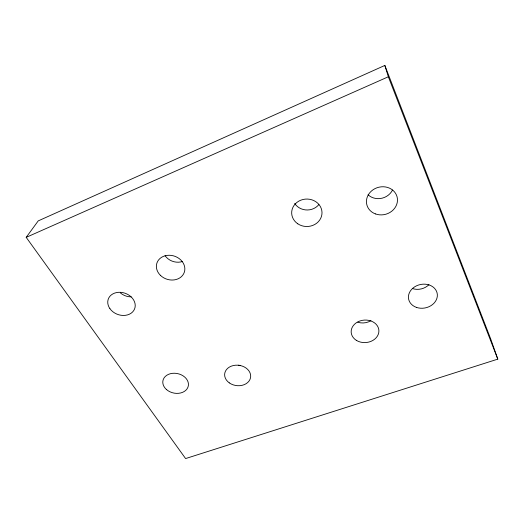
<?xml version="1.0" encoding="UTF-8"?>
<svg xmlns="http://www.w3.org/2000/svg" width="524" height="524" viewBox="0 0 524 524"><rect width="100%" height="100%" fill="white"/><g stroke="black" fill="none" stroke-linecap="round" stroke-linejoin="round"><path stroke-width="0.79" d="M26.2 237.352L38.219 220.892L384.839 65.434L490.687 338.917L497.8 359.13L185.607 458.566L26.2 237.352L388.343 76.773L384.839 65.434M388.343 76.773L497.8 359.13M428.94 284.65A13.971 11.639 -12.2 0 1 412.512 288.56M392.522 190.009A14.954 13.506 -16.7 0 1 368.058 194.751M131.177 296.853A13.486 10.965 20.7 0 1 120.369 292.87M318.867 204.589A14.515 13.303 -0.9 0 1 294.698 203.456M370.94 320.636A13.329 11.004 -4.8 0 1 357.82 322.221M182.581 261.463A13.866 11.823 19.1 0 1 165.086 255.699M240.123 365.405A12.589 10.028 7.9 0 1 238.505 365.189M416.442 307.385A14.567 11.947 -11.4 0 0 437.337 294.54A14.567 11.947 -11.4 0 0 414.89 286.7A14.567 11.947 -11.4 0 0 416.442 307.385M375.439 213.916A15.635 13.958 -15 0 0 397.421 198.76A15.635 13.958 -15 0 0 373.009 189.799A15.635 13.958 -15 0 0 375.439 213.916M166.37 389.443A12.962 9.917 12.4 0 0 187.952 387.177A12.962 9.917 12.4 0 0 172.514 373.324A12.962 9.917 12.4 0 0 166.37 389.443M109.909 308.649A14.05 11.22 20 0 0 133.692 310.627A14.05 11.22 20 0 0 120.854 292.34A14.05 11.22 20 0 0 109.909 308.649M297.77 223.794A15.17 13.729 -0.3 0 0 321.906 214.362A15.17 13.729 -0.3 0 0 300.835 200.175A15.17 13.729 -0.3 0 0 297.77 223.794M356.294 340.305A13.879 11.259 -4.3 0 0 378.728 332.747A13.879 11.259 -4.3 0 0 360.08 320.924A13.879 11.259 -4.3 0 0 356.294 340.305M229.276 382.867A13.08 10.225 7.8 0 0 250.492 377.909A13.08 10.225 7.8 0 0 233.206 365.569A13.08 10.225 7.8 0 0 229.276 382.867M160.383 275.303A14.456 12.144 18.4 0 0 184.31 272.27A14.456 12.144 18.4 0 0 167.136 255.385A14.456 12.144 18.4 0 0 160.383 275.303"/></g></svg>
